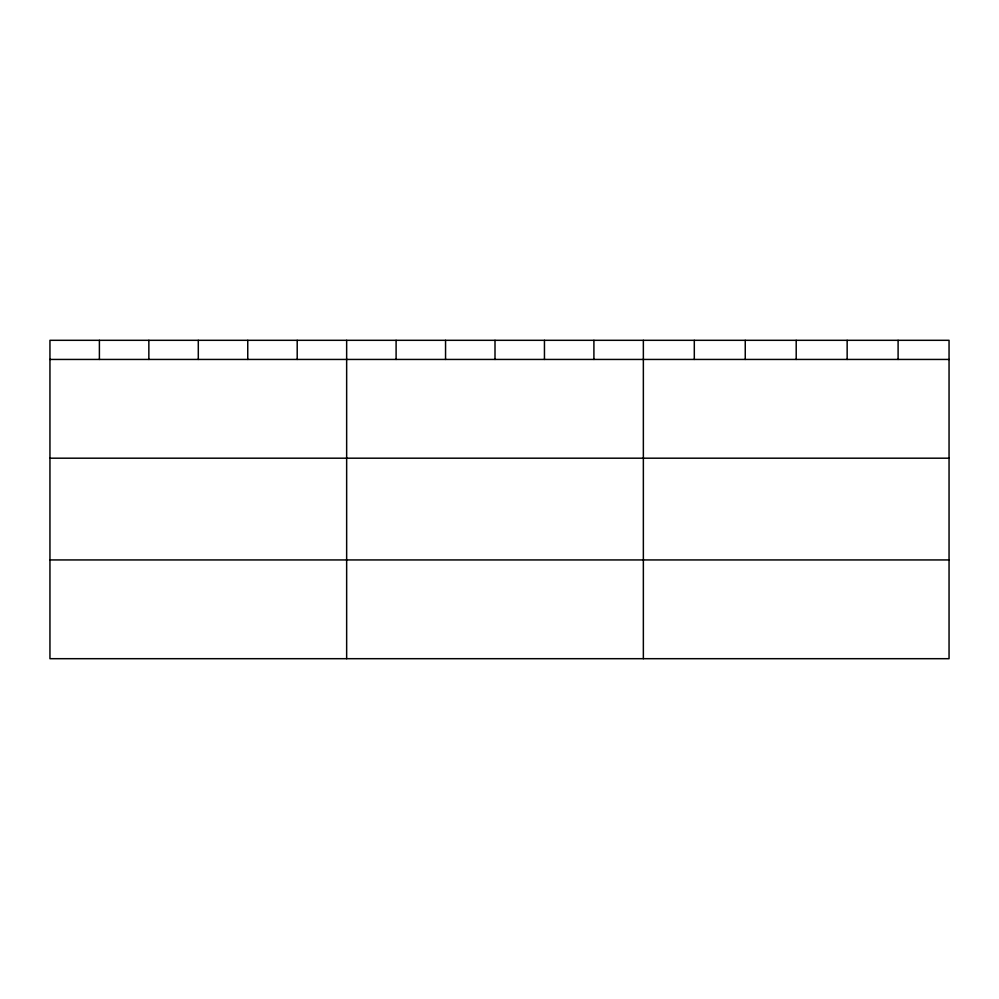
<?xml version="1.0" encoding="UTF-8"?>
<svg xmlns="http://www.w3.org/2000/svg" width="999" height="999" viewBox="0 0 999 999"><rect width="100%" height="100%" fill="white"/><g stroke="black" fill="none" stroke-linecap="round" stroke-linejoin="round"><path stroke-width="1.5" d="M949.05 359.44L949.05 658.691L49.95 658.691L49.95 340.309L949.05 340.309L949.05 359.44L49.95 359.44M49.95 458.191L949.05 458.191M49.95 559.939L949.05 559.939M898.101 340.309L898.101 359.44M847.152 340.309L847.152 359.44M796.203 340.309L796.203 359.44M745.254 340.309L745.254 359.44M694.305 340.309L694.305 359.44M643.356 340.309L643.356 658.691M593.906 340.309L593.906 359.44M544.455 340.309L544.455 359.44M495.005 340.309L495.005 359.44M445.554 340.309L445.554 359.44M396.103 340.309L396.103 359.44M346.653 340.309L346.653 658.691M297.202 340.309L297.202 359.44M247.752 340.309L247.752 359.44M198.302 340.309L198.302 359.44M148.851 340.309L148.851 359.44M99.4 340.309L99.4 359.44"/></g></svg>
